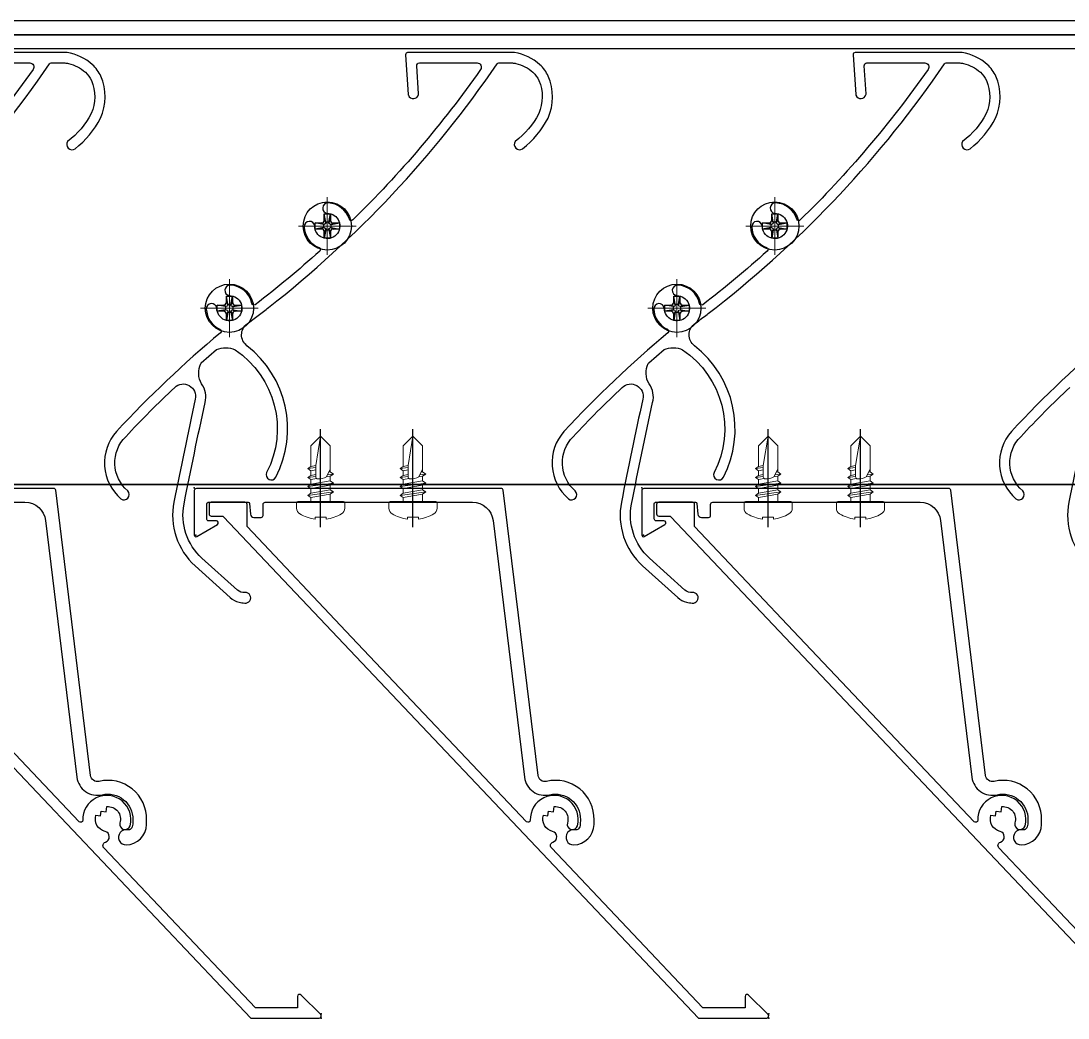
# Model space of a CAD drawing. Header units: millimetres. Extents: x 2519235 to 7246330, y 25937 to 201821.
# Drawn here: x 2752304 to 2752456.1, y 133042.4 to 133187.2 of the extents above; entities that cross this region are included whole.
import ezdxf

# ---------------------------------------------------------------- set-up
doc = ezdxf.new("R2010")
doc.units = ezdxf.units.MM
doc.set_wipeout_variables(frame=1)
doc.linetypes.add('CENTER', pattern=[50.800000000000004, 31.75, -6.35, 6.35, -6.35])
for name, color, linetype in [('010 - ASPG_ACCESSORIES_MAIN_COLOR_1', 7, 'Continuous'), ('010 - ASPG_EXTR_DEF_SUB', 7, 'Continuous'), ('010 - ASPG_EXTR_MAIN_COLOR_2', 7, 'Continuous'), ('010 - ASPG_FRAMING_MAIN_COLOR_2', 7, 'Continuous'), ('010 - ASPG_FRAMING_SUB_COLOR_2', 7, 'Continuous'), ('010 - ASPG_FRAMING_WIPEOUT_', 7, 'Continuous'), ('BOLT & SCREW', 7, 'Continuous'), ('Center Line', 7, 'CENTER')]:
    doc.layers.add(name, color=color, linetype=linetype)
doc.layers.add('12-GRID', color=7, linetype='CENTER', lineweight=13)
doc.layers.add('SCREW', color=7, linetype='Continuous', lineweight=5)

# ---------------------------------------------------------------- blocks, each defined once
blk = doc.blocks.new('PZG35-9D5')
at = {"layer": 'Center Line', "color": 7}
blk.add_line((1.4210854715202e-14, 3.733653355866409), (1.4210854715202e-14, -10.53404386090006), dxfattribs=at)
at = {"layer": 'SCREW', "color": 7}
for p, q in [((-1.399999999999963, 2.842170943040401e-14), (-1.399999999999963, -1.090192378864657)), ((1.399999999999991, 0), (1.399999999999991, -0.5901923788647139)), ((-1.850000000000009, -1.399999999999977), (1.850000000000037, -0.8999999999999773)), ((-1.850000000000009, -1.399999999999977), (-1.399999999999963, -1.090192378864685)), ((-1.850000000000009, -1.399999999999977), (-1.399999999999963, -1.709807621135297)), ((-1.399999999999963, -1.090192378864685), (1.399999999999991, -0.5901923788646855)), ((-1.399999999999963, -1.709807621135297), (1.399999999999991, -1.209807621135297)), ((1.850000000000037, -0.8999999999999773), (1.399999999999991, -0.5901923788646855)), ((1.850000000000037, -0.8999999999999773), (1.399999999999991, -1.209807621135297)), ((1.399999999999991, -1.209807621135269), (1.399999999999991, -1.890192378864725)), ((-1.850000000000009, -2.699999999999989), (1.850000000000037, -2.199999999999989)), ((-1.850000000000009, -2.699999999999989), (-1.399999999999963, -2.390192378864697)), ((-1.850000000000009, -2.699999999999989), (-1.399999999999963, -3.009807621135309)), ((-1.399999999999963, -1.709807621135269), (-1.399999999999963, -2.390192378864697)), ((-1.399999999999963, -2.390192378864697), (1.399999999999991, -1.890192378864697)), ((-1.399999999999963, -3.009807621135309), (1.399999999999991, -2.509807621135309)), ((-1.399999999999963, -3.009807621135309), (-1.399999999999963, -3.690192378864708)), ((1.850000000000037, -2.199999999999989), (1.399999999999991, -1.890192378864697)), ((1.850000000000037, -2.199999999999989), (1.399999999999991, -2.509807621135309)), ((1.399999999999991, -2.50980762113528), (1.399999999999991, -3.190192378864708)), ((-1.850000000000009, -4), (-1.399999999999963, -3.690192378864708)), ((-1.850000000000009, -4), (-0.9911470940920566, -3.883938796498938)), ((-1.850000000000009, -4), (-1.399999999999963, -4.30980762113532)), ((-1.399999999999963, -3.690192378864708), (-0.8446989986695002, -3.591031485769975)), ((-1.399999999999963, -4.30980762113532), (-1.184865735341859, -4.271390788160659)), ((-1.399999999999963, -4.309807621135349), (-1.399999999999963, -8.099999999999966)), ((0.5619885887190463, -3.339837273736322), (1.399999999999991, -3.190192378864708)), ((0.7141825614195483, -3.653488843051434), (1.850000000000037, -3.5)), ((0.7141825614195483, -3.932275020881832), (1.399999999999991, -3.80980762113532)), ((0.7141825614195483, -4.612659778611231), (1.399999999999991, -4.49019237886472)), ((1.850000000000037, -3.5), (1.399999999999991, -3.190192378864708)), ((1.850000000000037, -3.5), (1.399999999999991, -3.80980762113532)), ((1.399999999999991, -3.809807621135349), (1.399999999999991, -4.490192378864691)), ((1.850000000000037, -4.800000000000011), (1.399999999999991, -4.49019237886472)), ((0.7141825614195483, -4.953488843051389), (1.850000000000037, -4.800000000000011)), ((0.7141825614195483, -5.232275020881843), (1.399999999999991, -5.109807621135332)), ((1.850000000000037, -4.800000000000011), (1.399999999999991, -5.109807621135332)), ((1.399999999999991, -5.109807621135332), (1.399999999999991, -8.099999999999966)), ((1.4210854715202e-14, -9.5), (-1.399999999999963, -8.099999999999966)), ((1.4210854715202e-14, -9.5), (1.399999999999991, -8.099999999999966))]:
    blk.add_line(p, q, dxfattribs=at)
blk.add_lwpolyline([(1.4210854715202e-14, -9.5), (0.7141825614195483, -5.232275020881843), (0.7141825614195483, -3.600899293750615, 0.4176573264866609), (0.4106596181599826, -3.300919979679151, 0.1081021898226624), (-0.8446989986694433, -3.591031485769975), (-1.399999999999991, -4.701675652739141)], format="xyb", dxfattribs=at)
blk = doc.blocks.new('*U2951')
at = {"layer": 'SCREW', "color": 7}
blk.add_lwpolyline([(3.026373332565058, 1.780836269555209, 0.09905967801670053), (0.7999999999999687, 2.546427498927414), (0.7999999999999687, 2.274284095813357), (-0.800000000000054, 2.274284095813357), (-0.800000000000054, 2.546427498927414, 0.09905967801670058), (-3.026373332565143, 1.780836269555209, 0.2665876613401604), (-3.500000000000043, 0.9556546004010897), (-3.500000000000043, 0.1999999999999886, 0.4142135623730938), (-3.300000000000054, 0), (3.299999999999997, 0, 0.4142135623731049), (3.499999999999986, 0.1999999999999886), (3.499999999999957, 0.9556546004010897, 0.2665876613401604)], format="xyb", close=True, dxfattribs=at)
blk.add_blockref('PZG35-9D5', (-1.4210854715202e-14, 0), dxfattribs=at)
blk = doc.blocks.new('*U2950')
at = {"color": 7}
blk.add_point((0, 0), dxfattribs=at)
at = {"layer": '010 - ASPG_ACCESSORIES_MAIN_COLOR_1', "color": 7}
blk.add_lwpolyline([(-39.69999999902211, -0.5999999995172398, 0.4142135623731156), (-39.99999999883585, -0.8999999995638059), (-39.99999999883585, -7.366962144914214, 0.5773502691897371), (-39.65044321701862, -7.568778847059366), (-36.64260295056738, -5.832201459393036, 0.7673269879794871), (-36.78520590183325, -5.299999999645297), (-37.89999999874271, -5.299999999645297, -0.4142135623735732), (-38.19999999902211, -4.999999999656938), (-38.19999999902211, -2.799999999587089, -0.4142135623730951), (-37.99999999883585, -2.59999999951724), (-32.18326623388566, -2.59999999951724, -0.3888787318530097), (-31.98402729420923, -2.782568851142787), (-31.8474567013327, -4.343577870872468, 0.3888787318530089), (-31.34935935237445, -4.799999999528882), (-30.29999999911524, -4.799999999528882, 0.4142135623732408), (-29.99999999883585, -4.499999999540523), (-29.99999999883585, -2.899999999505599, -0.4142135623731785), (-29.69999999902211, -2.59999999951724), (0.4107479506637901, -2.59999999951724, -0.3789692262628873), (3.38851808081381, -5.235465979035143), (7.952927200356498, -42.5207682372482, 0.4465929586642906), (11.6177961837966, -45.07649022702281, -0.4898018444424612), (16.07846395508386, -48.68238816667036), (16.06490363762714, -49.36225294566866, -0.1824796859550777), (15.80227640201338, -50.01801436272836, -0.2679491924113072), (15.32539491611533, -50.16829426406803, 1.122114645179816), (15.09990952932276, -52.3421093734276, 0.4050039718497206), (18.0645059288945, -49.40213623346681), (18.07806624681689, -48.72227145435209, 0.4898054953707174), (11.15966573380865, -43.12966807454978, -0.4465970485362636), (9.938031048281118, -42.27776159492242), (4.866356541635469, -0.8481197821154633, 0.3641755342157969), (4.570876519894227, -0.5999999995172398)], format="xyb", close=True, dxfattribs=at)
at = {"layer": '010 - ASPG_EXTR_DEF_SUB', "color": 7}
for p in [(-39.99999999883585, -0.4999999995172402), (43.44495566345738, -76.89999999944341), (43.44495566345738, -77.49999999954052)]:
    blk.add_point(p, dxfattribs=at)
at = {"layer": '010 - ASPG_EXTR_MAIN_COLOR_2', "color": 7}
blk.add_lwpolyline([(11.37409105408005, -48.15170148877115), (11.47245816211216, -47.43577758665815), (12.17779493960552, -47.55667202338264), (12.29266474000178, -46.78670596401826, -0.5355375090189683), (14.1918134491425, -49.16870282323253, 0.9915718169393263), (15.66379558271728, -49.57599316951273, 1.157025413028558), (8.792231505503878, -48.77291728999153, -0.6885576205791355), (8.274611146422103, -48.98797988444021), (-17.14292736421339, -22.16859813180672), (-32.34153279638849, -6.131750148785431), (-32.34153279638849, -2.899999981694054, 0.4143115081626392), (-32.64163311407901, -2.59999999951724), (-37.54163311352022, -2.59999999951724, 0.4141156188887998), (-37.84153278893791, -2.899999981635847), (-37.84153278893791, -4.299999988411218, 0.4142135623731781), (-37.54153279098682, -4.599999986478724), (-35.98884801496752, -4.599999986478724, -0.205894629290155), (-35.77110154624097, -4.693635078269653), (33.22969053988345, -77.49999999954052), (43.14495566324331, -77.49999999954052, 0.6681786376628355), (43.35708769806661, -76.98786796536915), (40.5215537941549, -74.1523340573247, 0.6681786381757795), (40.00942175951786, -74.36446609156592), (40.00942175951786, -75.99999999802712), (33.87471885257401, -75.99999999802712), (11.86384030175395, -52.7751643466243, -0.5583539238224016), (12.08261241135187, -51.95244935475676, 0.7662751832817146), (12.03674733010121, -50.39291741001107, -0.4385828234445206), (10.70630855322815, -48.05207626283555)], format="xyb", close=True, dxfattribs=at)
at = {"layer": 'SCREW', "color": 7, "rotation": 180}
for p in [(-21.64901723782532, -2.499999999924694), (-8.237076249206439, -2.499999999924694)]:
    blk.add_blockref('*U2951', p, dxfattribs=at)
blk = doc.blocks.new('*U2114')
at = {"color": 7}
blk.add_wipeout([(689.9999999999989, 4.000000000482146), (60.00000000297587, 4.000000000000114), (60.00000000297587, 69.30000000000018), (689.9999999999989, 69.30000000048199)], dxfattribs=at).dxf.layer = '010 - ASPG_FRAMING_WIPEOUT_'
at = {"layer": '010 - ASPG_FRAMING_MAIN_COLOR_2', "color": 7}
blk.add_lwpolyline([(660.000000001164, 69.300000000482), (90.00000000181171, 69.3), (90.00000000181171, 6), (660.000000001164, 6.000000000481993)], close=True, dxfattribs=at)
at = {"layer": '010 - ASPG_FRAMING_SUB_COLOR_2', "color": 7}
for points in [[(689.9999999999999, 4.000000000481993), (60.00000000297587, 4), (60.00000000297587, 69.3), (689.9999999999999, 69.300000000482)], [(60.00000000297587, 2.000000000715772), (60.00000000297587, 4), (689.9999999999999, 4.000000000481993), (689.9999999999999, 2.000000001197765)]]:
    blk.add_lwpolyline(points, close=True, dxfattribs=at)
at = {"color": 7, "xscale": -1, "rotation": 180}
for p in [(360.0000000016298, 69.3), (425.0000000016298, 69.3), (490.0000000016298, 69.3)]:
    blk.add_blockref('*U2950', p, dxfattribs=at)
blk = doc.blocks.new('*U2952')
at = {"layer": '12-GRID', "color": 7, "linetype": 'CENTER'}
for p, q in [((5.684341886080801e-14, -6.200000000000029), (5.684341886080801e-14, 2.200000000000029)), ((-4.199999999999973, -2), (4.200000000000085, -2))]:
    blk.add_line(p, q, dxfattribs=at)
at = {"layer": 'BOLT & SCREW', "color": 7}
for p, q in [((-0.2288719817826677, -1.446462371730204), (-0.4418749999998197, -0.2325000000002947)), ((-0.2288719817826677, -1.542256036434869), (-0.4418749999998197, -1.116250000000048)), ((0.2288719817822642, -1.446462371730562), (0.4418749999996946, -0.2324999999999764)), ((0.2288719817822642, -1.542256036434869), (0.4418749999996946, -1.116250000000048)), ((-0.553537628269381, -1.771128018217196), (-1.767499999999847, -1.558125000000442)), ((-0.553537628269381, -2.228871981782805), (-1.767500000000483, -2.441875000000354)), ((-0.4577439635652332, -1.771128018217196), (-0.8837500000000146, -1.558125000000442)), ((-0.4577439635652332, -2.228871981782805), (-0.8837500000000146, -2.441875000000354)), ((-0.2288719817826677, -2.457743963565131), (-0.4418749999998197, -2.883750000000271)), ((-0.2288719817821107, -2.553537628269438), (-0.4418749999998197, -3.767500000000023)), ((0.4418749999996946, -2.883750000000271), (0.2288719817829008, -2.457743963565131)), ((0.2288719817829008, -2.553537628269438), (0.4418749999999732, -3.767500000000023)), ((0.4577439635647103, -1.771128018217196), (0.8837499999994917, -1.558125000000442)), ((0.4577439635647103, -2.228871981782805), (0.8837500000001283, -2.441874999999877)), ((0.5535376282692559, -1.771128018217196), (1.767500000000001, -1.558125000000124)), ((0.5535376282692559, -2.228871981782805), (1.767500000000001, -2.441874999999877))]:
    blk.add_line(p, q, dxfattribs=at)
for points in [[(-1.767500000000006, -1.558125000000442), (-0.8837500000001342, -1.558125000000442, 0.4142135623730394), (-0.4418749999998197, -1.116250000000048), (-0.4418749999998197, -0.2325000000002947), (0.4418749999996946, -0.2324999999999764), (0.4418749999996946, -1.116250000000048, 0.4142135623731505), (0.8837500000000089, -1.558125000000442), (1.76750000000012, -1.558125000000124), (1.76750000000012, -2.441874999999877), (0.8837500000000089, -2.441874999999877, 0.414213562373095), (0.4418749999996946, -2.883750000000271), (0.4418749999999732, -3.767500000000023), (-0.4418749999998197, -3.767500000000023), (-0.4418749999998197, -2.883750000000271, 0.4142135623730397), (-0.8837500000001342, -2.441875000000354), (-1.767500000000483, -2.441875000000354)], [(0.2288719817829008, -2.457743963565131, -0.414213562373095), (0.4577439635645909, -2.228871981782805), (0.5535376282692559, -2.228871981782805), (0.5535376282692559, -1.771128018217196), (0.4577439635645909, -1.771128018217196, -0.4142135623730951), (0.228871981782105, -1.542256036434869), (0.228871981782105, -1.446462371730562), (-0.2288719817826677, -1.446462371730204), (-0.2288719817826677, -1.542256036434869, -0.4142135623730951), (-0.4577439635649944, -1.771128018217196), (-0.553537628269381, -1.771128018217196), (-0.553537628269381, -2.228871981782805), (-0.4577439635649944, -2.228871981782805, -0.4142135623730951), (-0.2288719817826677, -2.457743963565131), (-0.2288719817822698, -2.553537628269438), (0.2288719817829008, -2.553537628269438)]]:
    blk.add_lwpolyline(points, format="xyb", close=True, dxfattribs=at)
blk.add_circle((5.684341886080801e-14, -2), 3.5, dxfattribs=at)
blk = doc.blocks.new('*U2203')
at = {"layer": '010 - ASPG_EXTR_DEF_SUB', "color": 7}
for p in [(260, -5.007905201637186e-11), (325, -6.259881502046483e-11)]:
    blk.add_point(p, dxfattribs=at)
at = {"layer": '010 - ASPG_EXTR_MAIN_COLOR_2', "color": 7}
for points in [[(227.4679041211493, 68.56714037138472), (235.8611929877661, 68.56714037144293, -0.6073848710044985), (236.3521102210507, 67.62217621321061, -0.04582868044492008), (217.7838222887367, 45.76076047363195, -0.5604921351226578)], [(205.561955856625, 33.06505110460303, 0.07704788012868193), (238.7415275620297, 68.43644483826093, -0.2476739044870795), (238.9891886156984, 68.56714037138472), (240.9840893819928, 68.56714037138472, -0.04413111325910057), (241.4728248161264, 68.50458020230026, -0.1258462906385483), (243.9636769010685, 67.2064223819968, -0.09885145914925667), (244.8173400671221, 66.03380806536616, -0.2058282691334744), (244.7936664214358, 61.2046065111851, -0.1151163694662807), (241.3683241284452, 57.18072180574264, 0.822373071447778), (242.4550462905318, 56.10392398633731, 0.109184526549196), (246.1486009340733, 60.55948756887547, 0.2083234795678962), (246.1894268463366, 66.64026457504106, 0.1005277992320483), (244.9723091390915, 68.31671042177796, 0.1451157280627245), (241.2923091310076, 70.06714037144293), (225.7587749278173, 70.06714037144293, 0.4336592857269459)], [(393.5629085102119, 29.38496566247832, 0.03067395406819984), (378.4630128806457, 15.05729964548428, 0.4171002255848137), (379.114368729759, 5.272964205110299, 0.9355530918984264), (380.0966641549021, 6.406584819645474, -0.4344100119147308), (379.803354519885, 14.29476617478704, -0.01499848524836865), (386.9205648060888, 21.45455419183182, -0.7383485292466446)], [(389.917139344383, 19.76412730307257, 0.004917316774645771), (386.8066999851726, 4.803864106344378, 0.2636109069979271), (389.8802099335007, -4.460317215084245)]]:
    blk.add_lwpolyline(points, format="xyb", dxfattribs=at)
for points in [[(290.7587749278173, 70.06714037143041, 0.4336592857269459), (290.4594267569482, 69.74737493508377), (290.8413778650574, 63.96271307499495, 0.0820690263538202), (290.8636512933299, 63.86745857029103, 0.7206537881255028), (292.3290865048766, 63.97254170035825, 0.07922428198988747), (292.3377835312858, 64.06661670521947), (292.0687732263468, 68.14078645630156, -0.4336592857264138), (292.4679041211493, 68.5671403713722), (300.8611929877661, 68.56714037143041, -0.6073848710044985), (301.3521102210507, 67.62217621319809, -0.04582868044492008), (282.7838222887367, 45.76076047361943, -0.5604921351226578), (282.2875053561293, 45.88571992127339, 0.3178599151680848), (279.2119114198722, 48.23749049520933, 0.9532878111822051), (279.0820726789534, 46.71593409562132, -2.423003988231831), (277.2580695222132, 44.89173717541502, 0.9523147976297285), (275.7363446820527, 44.76348824840619, 0.3008214087947553), (277.8898747372441, 41.75529025437658, -0.5604921351218277), (277.9835184067488, 41.25212405500582, -0.01942473842078824), (268.6239250916988, 33.46052617050822, -0.5525007933269362), (268.1474985848181, 33.63667257980791, 0.3444609008774969), (264.9894988052547, 36.29767865991101, 0.9520149233436535), (264.8615776561201, 34.77593409561899, -2.42318646531747), (263.0375749985687, 32.95193143771843, 0.9520149233867892), (261.5158304339275, 32.82401028887483, 0.2853998218446234), (263.4930240777321, 29.88851448271538, -0.5533776808031501), (263.5629085102119, 29.38496566250336, 0.03067395406819984), (248.4630128806457, 15.05729964550932, 0.4171002255848137), (249.114368729759, 5.272964205135338, 0.9355530918984264), (250.0966641549021, 6.406584819670513, -0.4344100119147308), (249.803354519885, 14.29476617481208, -0.01499848524836865), (256.9205648060888, 21.45455419185686, -0.7383485292466446), (259.917139344383, 19.76412730309761, 0.004917316774645771), (256.8066999851726, 4.803864106369417, 0.2636109069979271), (259.8802099335007, -4.460317215059206), (264.9957336951047, -9.084236264919184, 0.1258843890439943), (266.2677612504922, -9.753782964245204, 0.04427494949630078), (267.0895440597087, -9.866966023043517, 1.107654826573523), (267.1254592109472, -8.331805701592259, -0.2155958426847688), (266.0232266592793, -7.991025416929062), (260.8860520706512, -3.347536196283784, -0.2636109069978752), (258.2782254475169, 4.512981288550634, -0.004854851929905817), (261.34138361644, 19.25507699995882, 0.2339601468136614), (260.8154424866661, 21.95487343817598, -0.2408104543272742), (260.7103134100325, 24.9031081068178, -0.1041570884704408), (260.7846048693173, 25.00194829813785), (262.99301963998, 26.93374890858189, -0.2290212912668875), (265.7006792640314, 26.88725557021911, -0.3817208427142056), (270.2736195935868, 9.069098417538896, 0.9773819303748196), (271.6203112956136, 8.407760736366015, 0.3611050424324235), (267.4081621826626, 27.50327562553224, -0.4961260631527202), (267.4429225292988, 30.6881254174013, 0.003188108562510474), (269.0558096300811, 31.90200527414794, -0.00282652430436861), (270.561955856625, 33.06505110459051, 0.07704788012868193), (303.7415275620297, 68.4364448382484, -0.2476739044870795), (303.9891886156984, 68.5671403713722), (305.9840893819928, 68.5671403713722, -0.04413111325910057), (306.4728248161264, 68.50458020228774, -0.1258462906385483), (308.9636769010685, 67.20642238198428, -0.09885145914925667), (309.8173400671221, 66.03380806535364, -0.2058282691334744), (309.7936664214358, 61.20460651117259, -0.1151163694662807), (306.3683241284452, 57.18072180573012, 0.822373071447778), (307.4550462905318, 56.10392398632479, 0.109184526549196), (311.1486009340733, 60.55948756886295, 0.2083234795678962), (311.1894268463366, 66.64026457502854, 0.1005277992320483), (309.9723091390915, 68.31671042176544, 0.1451157280627245), (306.2923091310076, 70.06714037143041)], [(355.7587749278173, 70.06714037141789, 0.4336592857269459), (355.4594267569482, 69.74737493507125), (355.8413778650574, 63.96271307498243, 0.0820690263538202), (355.8636512933299, 63.86745857027852, 0.7206537881255028), (357.3290865048766, 63.97254170034573, 0.07922428198988747), (357.3377835312858, 64.06661670520695), (357.0687732263468, 68.14078645628904, -0.4336592857264138), (357.4679041211493, 68.56714037135968), (365.8611929877661, 68.56714037141789, -0.6073848710044985), (366.3521102210507, 67.62217621318557, -0.04582868044492008), (347.7838222887367, 45.76076047360691, -0.5604921351226578), (347.2875053561293, 45.88571992126087, 0.3178599151680848), (344.2119114198722, 48.23749049519681, 0.9532878111822051), (344.0820726789534, 46.7159340956088, -2.423003988231831), (342.2580695222132, 44.8917371754025, 0.9523147976297285), (340.7363446820527, 44.76348824839367, 0.3008214087947553), (342.8898747372441, 41.75529025436406, -0.5604921351218277), (342.9835184067488, 41.2521240549933, -0.01942473842078824), (333.6239250916988, 33.4605261704957, -0.5525007933269362), (333.1474985848181, 33.63667257979539, 0.3444609008774969), (329.9894988052547, 36.29767865989849, 0.9520149233436535), (329.8615776561201, 34.77593409560647, -2.42318646531747), (328.0375749985687, 32.95193143770591, 0.9520149233867892), (326.5158304339275, 32.82401028886231, 0.2853998218446234), (328.4930240777321, 29.88851448270286, -0.5533776808031501), (328.5629085102119, 29.38496566249084, 0.03067395406819984), (313.4630128806457, 15.0572996454968, 0.4171002255848137), (314.114368729759, 5.272964205122818, 0.9355530918984264), (315.0966641549021, 6.406584819657994, -0.4344100119147308), (314.803354519885, 14.29476617479956, -0.01499848524836865), (321.9205648060888, 21.45455419184434, -0.7383485292466446), (324.917139344383, 19.76412730308509, 0.004917316774645771), (321.8066999851726, 4.803864106356897, 0.2636109069979271), (324.8802099335007, -4.460317215071726), (329.9957336951047, -9.084236264931704, 0.1258843890439943), (331.2677612504922, -9.753782964257724, 0.04427494949630078), (332.0895440597087, -9.866966023056037, 1.107654826573523), (332.1254592109472, -8.331805701604779, -0.2155958426847688), (331.0232266592793, -7.991025416941582), (325.8860520706512, -3.347536196296304, -0.2636109069978752), (323.2782254475169, 4.512981288538114, -0.004854851929905817), (326.34138361644, 19.2550769999463, 0.2339601468136614), (325.8154424866661, 21.95487343816346, -0.2408104543272742), (325.7103134100325, 24.90310810680528, -0.1041570884704408), (325.7846048693173, 25.00194829812533), (327.99301963998, 26.93374890856937, -0.2290212912668875), (330.7006792640314, 26.88725557020659, -0.3817208427142056), (335.2736195935868, 9.069098417526376, 0.9773819303748196), (336.6203112956136, 8.407760736353495, 0.3611050424324235), (332.4081621826626, 27.50327562551972, -0.4961260631527202), (332.4429225292988, 30.68812541738878, 0.003188108562510474), (334.0558096300811, 31.90200527413542, -0.00282652430436861), (335.561955856625, 33.06505110457799, 0.07704788012868193), (368.7415275620297, 68.43644483823589, -0.2476739044870795), (368.9891886156984, 68.56714037135968), (370.9840893819928, 68.56714037135968, -0.04413111325910057), (371.4728248161264, 68.50458020227522, -0.1258462906385483), (373.9636769010685, 67.20642238197176, -0.09885145914925667), (374.8173400671221, 66.03380806534112, -0.2058282691334744), (374.7936664214358, 61.20460651116007, -0.1151163694662807), (371.3683241284452, 57.1807218057176, 0.822373071447778), (372.4550462905318, 56.10392398631227, 0.109184526549196), (376.1486009340733, 60.55948756885043, 0.2083234795678962), (376.1894268463366, 66.64026457501602, 0.1005277992320483), (374.9723091390915, 68.31671042175292, 0.1451157280627245), (371.2923091310076, 70.06714037141789)]]:
    blk.add_lwpolyline(points, format="xyb", close=True, dxfattribs=at)
at = {"color": 7, "rotation": 179.999999999989}
for p in [(279.0868637450039, 42.88714037137919), (344.0868637450039, 42.88714037136667), (264.8663687226363, 30.94714037137686), (329.8663687226363, 30.94714037136434)]:
    blk.add_blockref('*U2952', p, dxfattribs=at)
blk = doc.blocks.new('W-1-PP17-ENT1_REV02_20260416-153151_PP17_ENT1_ASPG_MAIN_UPPL')
at = {"color": 7, "xscale": -0.9999999999999998, "rotation": 179.9999999999999}
blk.add_blockref('*U2114', (17400, -16672.99999999907), dxfattribs=at)
at = {"color": 7}
blk.add_blockref('*U2203', (17525.23303785734, -16749.66696214402), dxfattribs=at)

msp = doc.modelspace()

# ---------------------------------------------------------------- block references
at = {"color": 7}
msp.add_blockref('W-1-PP17-ENT1_REV02_20260416-153151_PP17_ENT1_ASPG_MAIN_UPPL', (2734544.160699638, 149862.19399822), dxfattribs=at)

doc.saveas('drawing.dxf')
